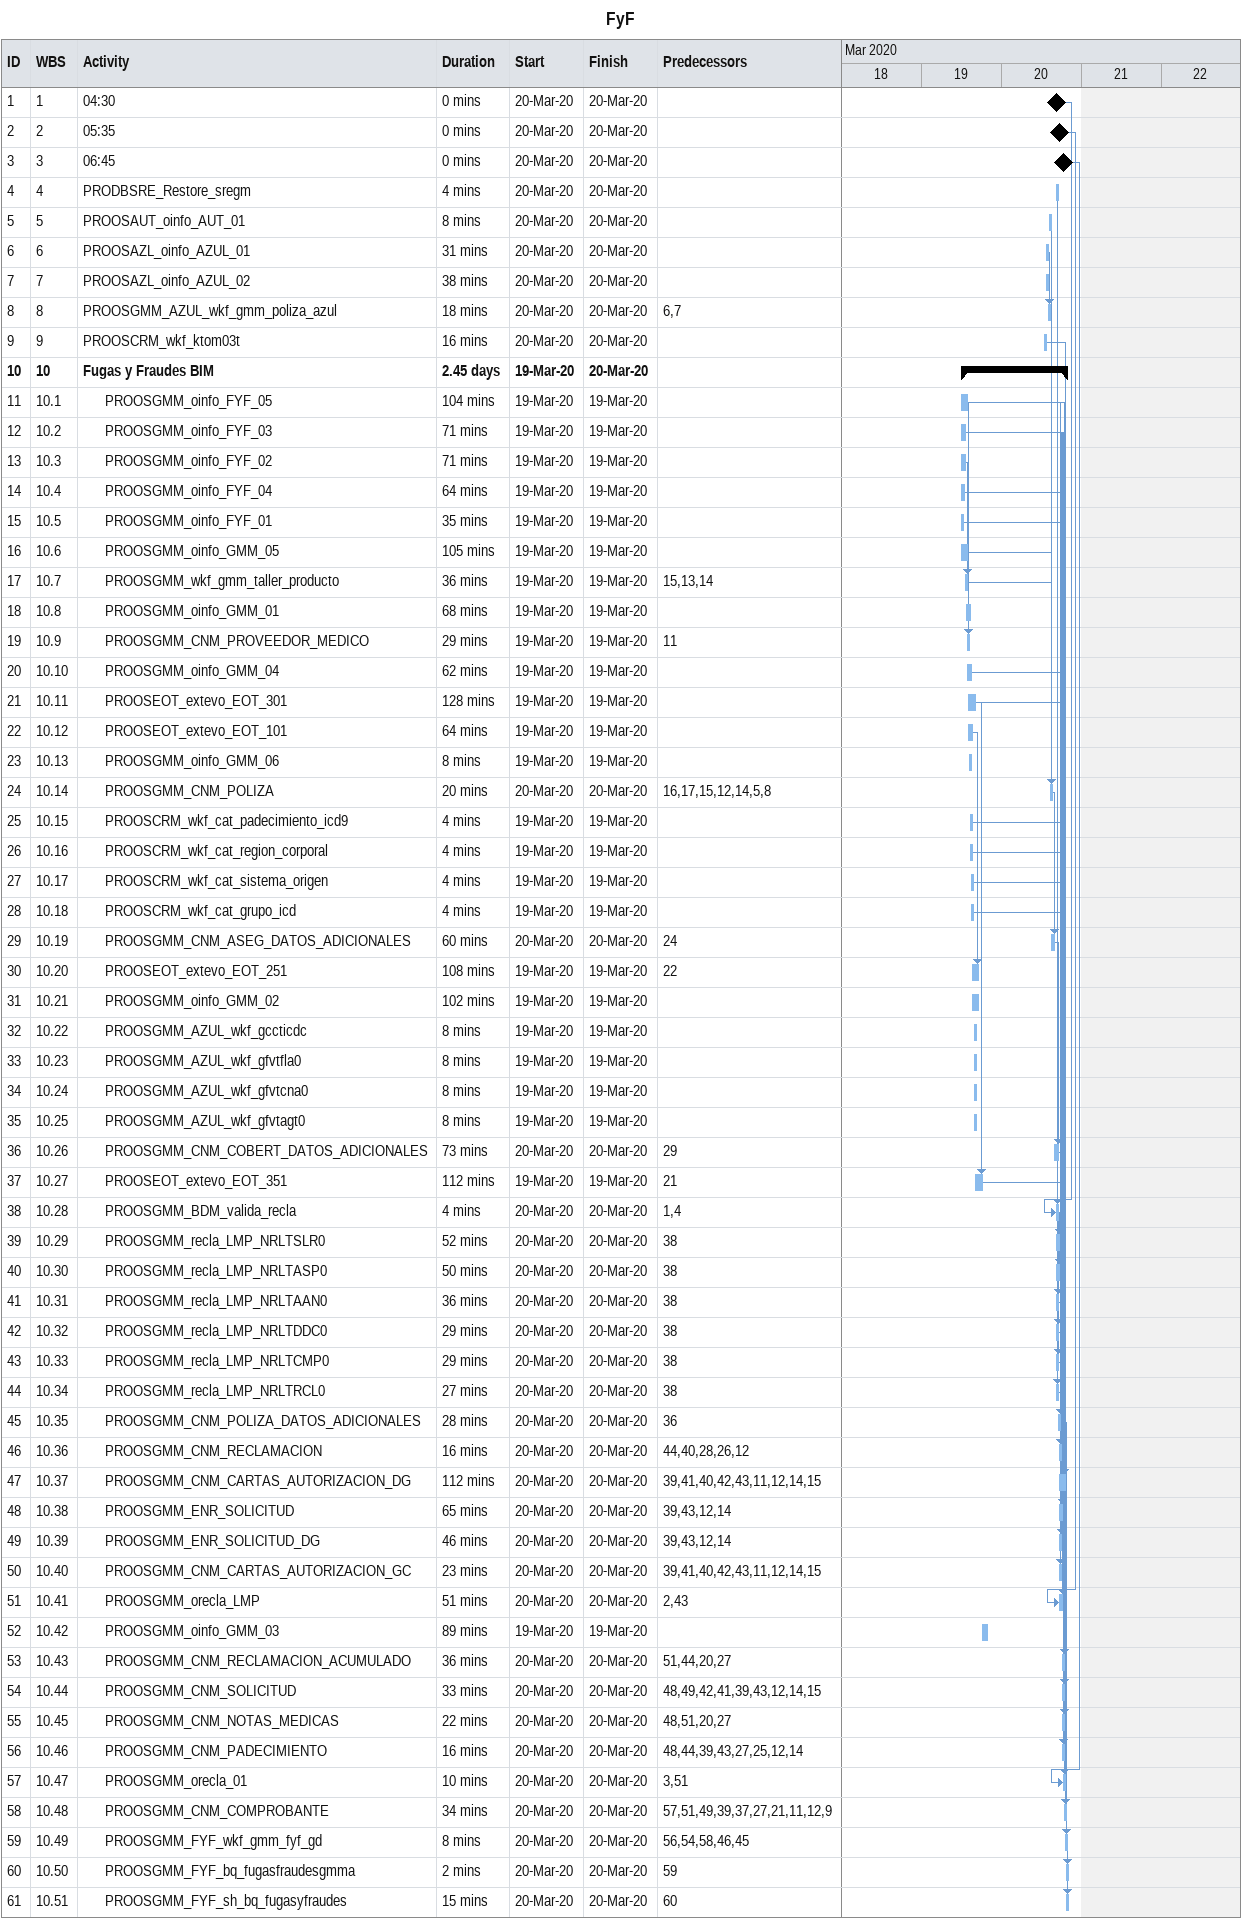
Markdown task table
FyF

| ID | WBS | Task | Duration | Start | Finish | Predecessors |
|---|---|---|---|---|---|---|
| 1 | 1 | 04:30 | 0min | 2020-03-20 | 2020-03-20 |  |
| 2 | 2 | 05:35 | 0min | 2020-03-20 | 2020-03-20 |  |
| 3 | 3 | 06:45 | 0min | 2020-03-20 | 2020-03-20 |  |
| 4 | 4 | PRODBSRE_Restore_sregm | 4min | 2020-03-20 | 2020-03-20 |  |
| 5 | 5 | PROOSAUT_oinfo_AUT_01 | 8min | 2020-03-20 | 2020-03-20 |  |
| 6 | 6 | PROOSAZL_oinfo_AZUL_01 | 31min | 2020-03-20 | 2020-03-20 |  |
| 7 | 7 | PROOSAZL_oinfo_AZUL_02 | 38min | 2020-03-20 | 2020-03-20 |  |
| 8 | 8 | PROOSGMM_AZUL_wkf_gmm_poliza_azul | 18min | 2020-03-20 | 2020-03-20 | 6, 7 |
| 9 | 9 | PROOSCRM_wkf_ktom03t | 16min | 2020-03-20 | 2020-03-20 |  |
| 10 | 10 | **Fugas y Fraudes BIM** | 2.45d | 2020-03-19 | 2020-03-20 |  |
| 11 | 10.1 | PROOSGMM_oinfo_FYF_05 | 104min | 2020-03-19 | 2020-03-19 |  |
| 12 | 10.2 | PROOSGMM_oinfo_FYF_03 | 71min | 2020-03-19 | 2020-03-19 |  |
| 13 | 10.3 | PROOSGMM_oinfo_FYF_02 | 71min | 2020-03-19 | 2020-03-19 |  |
| 14 | 10.4 | PROOSGMM_oinfo_FYF_04 | 64min | 2020-03-19 | 2020-03-19 |  |
| 15 | 10.5 | PROOSGMM_oinfo_FYF_01 | 35min | 2020-03-19 | 2020-03-19 |  |
| 16 | 10.6 | PROOSGMM_oinfo_GMM_05 | 105min | 2020-03-19 | 2020-03-19 |  |
| 17 | 10.7 | PROOSGMM_wkf_gmm_taller_producto | 36min | 2020-03-19 | 2020-03-19 | 15, 13, 14 |
| 18 | 10.8 | PROOSGMM_oinfo_GMM_01 | 68min | 2020-03-19 | 2020-03-19 |  |
| 19 | 10.9 | PROOSGMM_CNM_PROVEEDOR_MEDICO | 29min | 2020-03-19 | 2020-03-19 | 11 |
| 20 | 10.10 | PROOSGMM_oinfo_GMM_04 | 62min | 2020-03-19 | 2020-03-19 |  |
| 21 | 10.11 | PROOSEOT_extevo_EOT_301 | 128min | 2020-03-19 | 2020-03-19 |  |
| 22 | 10.12 | PROOSEOT_extevo_EOT_101 | 64min | 2020-03-19 | 2020-03-19 |  |
| 23 | 10.13 | PROOSGMM_oinfo_GMM_06 | 8min | 2020-03-19 | 2020-03-19 |  |
| 24 | 10.14 | PROOSGMM_CNM_POLIZA | 20min | 2020-03-20 | 2020-03-20 | 16, 17, 15, 12, 14, 5, 8 |
| 25 | 10.15 | PROOSCRM_wkf_cat_padecimiento_icd9 | 4min | 2020-03-19 | 2020-03-19 |  |
| 26 | 10.16 | PROOSCRM_wkf_cat_region_corporal | 4min | 2020-03-19 | 2020-03-19 |  |
| 27 | 10.17 | PROOSCRM_wkf_cat_sistema_origen | 4min | 2020-03-19 | 2020-03-19 |  |
| 28 | 10.18 | PROOSCRM_wkf_cat_grupo_icd | 4min | 2020-03-19 | 2020-03-19 |  |
| 29 | 10.19 | PROOSGMM_CNM_ASEG_DATOS_ADICIONALES | 60min | 2020-03-20 | 2020-03-20 | 24 |
| 30 | 10.20 | PROOSEOT_extevo_EOT_251 | 108min | 2020-03-19 | 2020-03-19 | 22 |
| 31 | 10.21 | PROOSGMM_oinfo_GMM_02 | 102min | 2020-03-19 | 2020-03-19 |  |
| 32 | 10.22 | PROOSGMM_AZUL_wkf_gccticdc | 8min | 2020-03-19 | 2020-03-19 |  |
| 33 | 10.23 | PROOSGMM_AZUL_wkf_gfvtfla0 | 8min | 2020-03-19 | 2020-03-19 |  |
| 34 | 10.24 | PROOSGMM_AZUL_wkf_gfvtcna0 | 8min | 2020-03-19 | 2020-03-19 |  |
| 35 | 10.25 | PROOSGMM_AZUL_wkf_gfvtagt0 | 8min | 2020-03-19 | 2020-03-19 |  |
| 36 | 10.26 | PROOSGMM_CNM_COBERT_DATOS_ADICIONALES | 73min | 2020-03-20 | 2020-03-20 | 29 |
| 37 | 10.27 | PROOSEOT_extevo_EOT_351 | 112min | 2020-03-19 | 2020-03-19 | 21 |
| 38 | 10.28 | PROOSGMM_BDM_valida_recla | 4min | 2020-03-20 | 2020-03-20 | 1, 4 |
| 39 | 10.29 | PROOSGMM_recla_LMP_NRLTSLR0 | 52min | 2020-03-20 | 2020-03-20 | 38 |
| 40 | 10.30 | PROOSGMM_recla_LMP_NRLTASP0 | 50min | 2020-03-20 | 2020-03-20 | 38 |
| 41 | 10.31 | PROOSGMM_recla_LMP_NRLTAAN0 | 36min | 2020-03-20 | 2020-03-20 | 38 |
| 42 | 10.32 | PROOSGMM_recla_LMP_NRLTDDC0 | 29min | 2020-03-20 | 2020-03-20 | 38 |
| 43 | 10.33 | PROOSGMM_recla_LMP_NRLTCMP0 | 29min | 2020-03-20 | 2020-03-20 | 38 |
| 44 | 10.34 | PROOSGMM_recla_LMP_NRLTRCL0 | 27min | 2020-03-20 | 2020-03-20 | 38 |
| 45 | 10.35 | PROOSGMM_CNM_POLIZA_DATOS_ADICIONALES | 28min | 2020-03-20 | 2020-03-20 | 36 |
| 46 | 10.36 | PROOSGMM_CNM_RECLAMACION | 16min | 2020-03-20 | 2020-03-20 | 44, 40, 28, 26, 12 |
| 47 | 10.37 | PROOSGMM_CNM_CARTAS_AUTORIZACION_DG | 112min | 2020-03-20 | 2020-03-20 | 39, 41, 40, 42, 43, 11, 12, 14, 15 |
| 48 | 10.38 | PROOSGMM_ENR_SOLICITUD | 65min | 2020-03-20 | 2020-03-20 | 39, 43, 12, 14 |
| 49 | 10.39 | PROOSGMM_ENR_SOLICITUD_DG | 46min | 2020-03-20 | 2020-03-20 | 39, 43, 12, 14 |
| 50 | 10.40 | PROOSGMM_CNM_CARTAS_AUTORIZACION_GC | 23min | 2020-03-20 | 2020-03-20 | 39, 41, 40, 42, 43, 11, 12, 14, 15 |
| 51 | 10.41 | PROOSGMM_orecla_LMP | 51min | 2020-03-20 | 2020-03-20 | 2, 43 |
| 52 | 10.42 | PROOSGMM_oinfo_GMM_03 | 89min | 2020-03-19 | 2020-03-19 |  |
| 53 | 10.43 | PROOSGMM_CNM_RECLAMACION_ACUMULADO | 36min | 2020-03-20 | 2020-03-20 | 51, 44, 20, 27 |
| 54 | 10.44 | PROOSGMM_CNM_SOLICITUD | 33min | 2020-03-20 | 2020-03-20 | 48, 49, 42, 41, 39, 43, 12, 14, 15 |
| 55 | 10.45 | PROOSGMM_CNM_NOTAS_MEDICAS | 22min | 2020-03-20 | 2020-03-20 | 48, 51, 20, 27 |
| 56 | 10.46 | PROOSGMM_CNM_PADECIMIENTO | 16min | 2020-03-20 | 2020-03-20 | 48, 44, 39, 43, 27, 25, 12, 14 |
| 57 | 10.47 | PROOSGMM_orecla_01 | 10min | 2020-03-20 | 2020-03-20 | 3, 51 |
| 58 | 10.48 | PROOSGMM_CNM_COMPROBANTE | 34min | 2020-03-20 | 2020-03-20 | 57, 51, 49, 39, 37, 27, 21, 11, 12, 9 |
| 59 | 10.49 | PROOSGMM_FYF_wkf_gmm_fyf_gd | 8min | 2020-03-20 | 2020-03-20 | 56, 54, 58, 46, 45 |
| 60 | 10.50 | PROOSGMM_FYF_bq_fugasfraudesgmma | 2min | 2020-03-20 | 2020-03-20 | 59 |
| 61 | 10.51 | PROOSGMM_FYF_sh_bq_fugasyfraudes | 15min | 2020-03-20 | 2020-03-20 | 60 |
